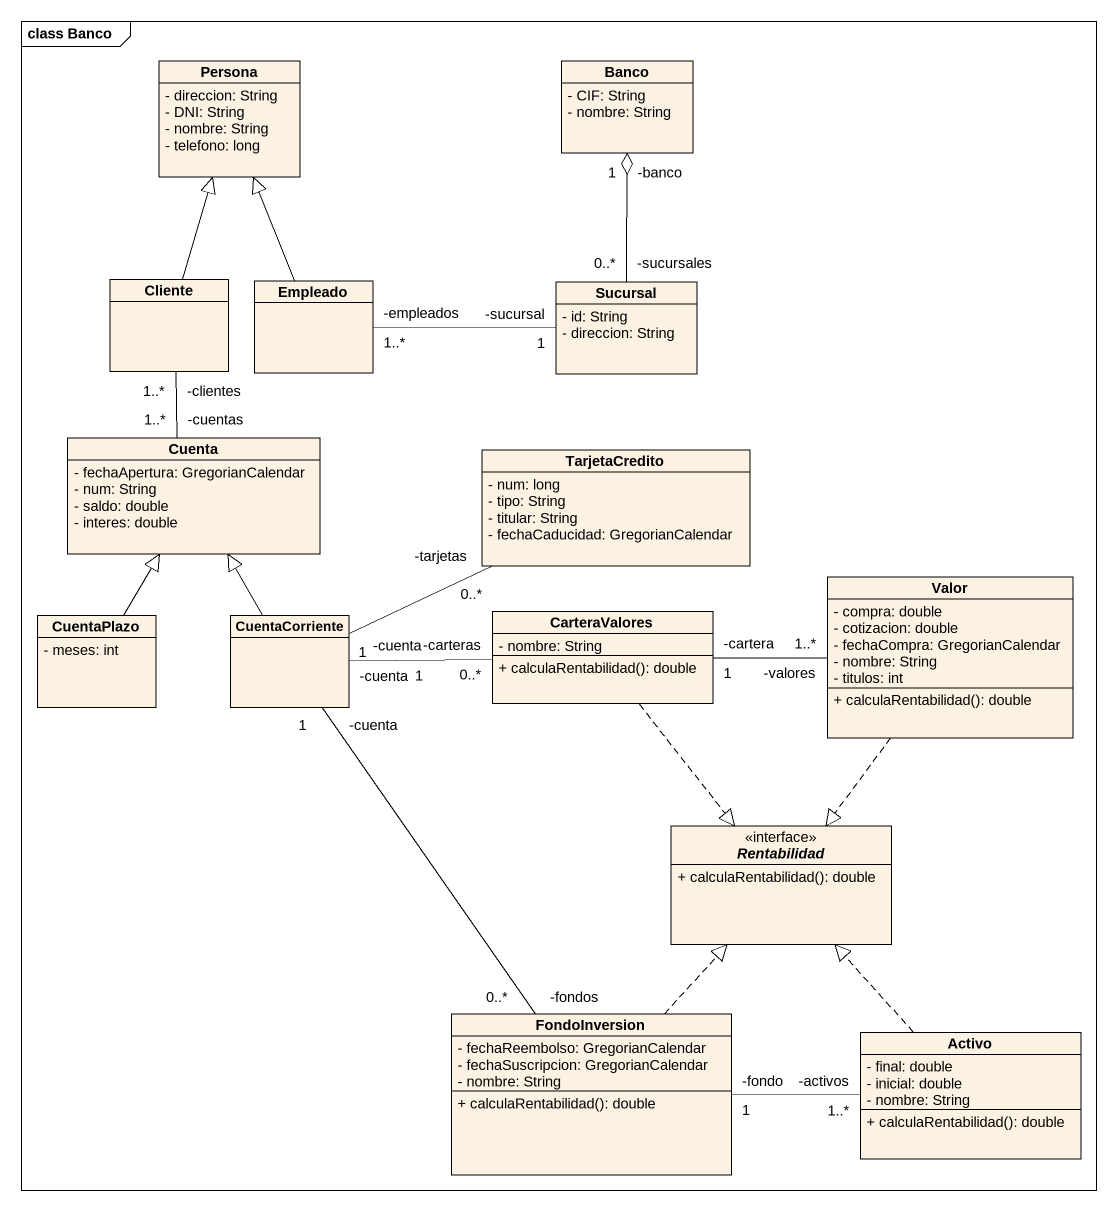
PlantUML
@startuml
mainframe class Banco
hide circle
hide empty members
skinparam classAttributeIconSize 0
class Persona {
  - direccion: String
  - DNI: String
  - nombre: String
  - telefono: long
}
class Banco {
  - CIF: String
  - nombre: String
}
class Cliente
class Empleado
class Sucursal {
  - id: String
  - direccion: String
}
class Cuenta {
  - fechaApertura: GregorianCalendar
  - num: String
  - saldo: double
  - interes: double
}
class TarjetaCredito {
  - num: long
  - tipo: String
  - titular: String
  - fechaCaducidad: GregorianCalendar
}
class Valor {
  - compra: double
  - cotizacion: double
  - fechaCompra: GregorianCalendar
  - nombre: String
  - titulos: int
  + calculaRentabilidad(): double
}
class CuentaPlazo {
  - meses: int
}
class CuentaCorriente
class CarteraValores {
  - nombre: String
  + calculaRentabilidad(): double
}
interface Rentabilidad {
  + calculaRentabilidad(): double
}
class FondoInversion {
  - fechaReembolso: GregorianCalendar
  - fechaSuscripcion: GregorianCalendar
  - nombre: String
  + calculaRentabilidad(): double
}
class Activo {
  - final: double
  - inicial: double
  - nombre: String
  + calculaRentabilidad(): double
}
Cliente -up-|> Persona
Empleado -up-|> Persona
Empleado "-empleados\n1..*" -right- "-sucursal\n1" Sucursal
Sucursal "-sucursales\n0..*" -up-o "-banco\n1" Banco
Cuenta "-cuentas\n1..*" -up- "-clientes\n1..*" Cliente
TarjetaCredito "-tarjetas\n0..*" -left- "-cuenta\n1" CuentaCorriente
Valor ..|> Rentabilidad
CuentaPlazo -up-|> Cuenta
CuentaCorriente -up-|> Cuenta
CuentaCorriente "-cuenta\n1" -right- "-carteras\n0..*" CarteraValores
CuentaCorriente "-cuenta\n1" -- "-fondos\n0..*" FondoInversion
CarteraValores "-cartera\n1" -right- "-valores\n1..*" Valor
CarteraValores ..|> Rentabilidad
FondoInversion .up.|> Rentabilidad
Activo .up.|> Rentabilidad
Activo "-activos\n1..*" -left- "-fondo\n1" FondoInversion
@enduml
